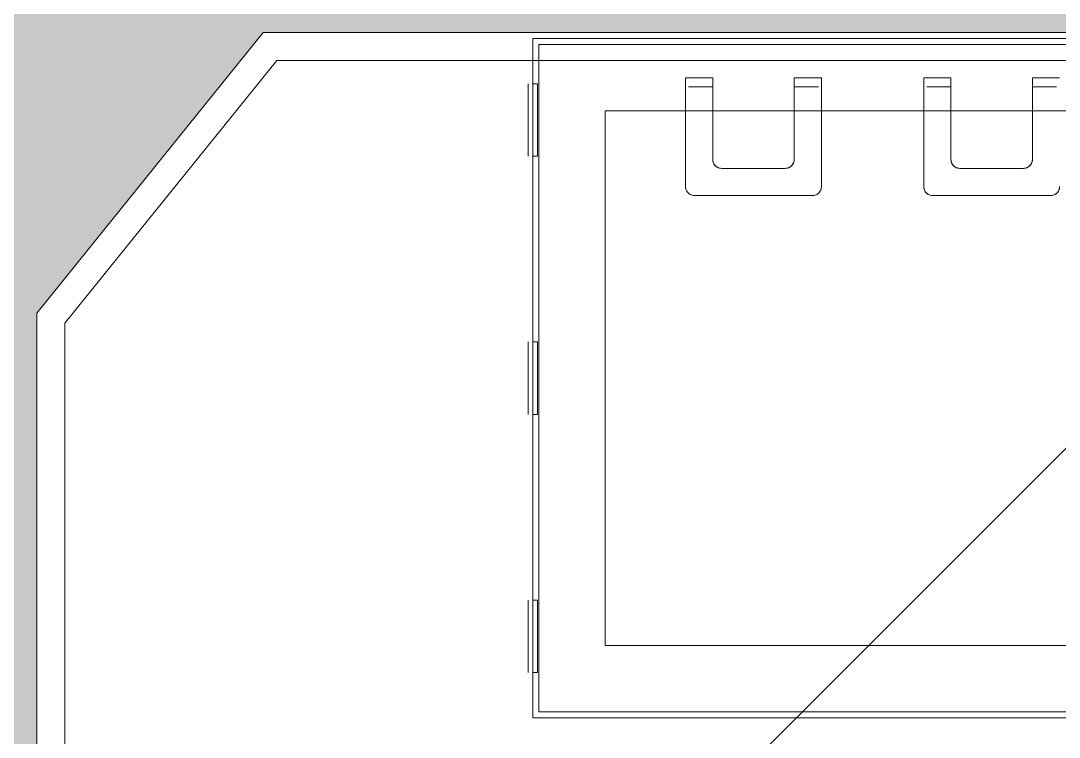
# Model space of a CAD drawing. Header units: millimetres. Extents: x -57519 to 497916, y -349472 to 446842.
# Drawn here: x 331220 to 332366, y 20430 to 21220 of the extents above; entities that cross this region are included whole.
import ezdxf

# ---------------------------------------------------------------- set-up
doc = ezdxf.new("R2010")
doc.units = ezdxf.units.MM
for name, color, linetype, lineweight in [('A-DETL-GENF', 92, 'Continuous', 5), ('A-WALL', 113, 'Continuous', 20), ('A-WALL-PATT', 111, 'Continuous', 20), ('I-FURN', 30, 'Continuous', 5)]:
    doc.layers.add(name, color=color, linetype=linetype, lineweight=lineweight)

# ---------------------------------------------------------------- blocks, each defined once
blk = doc.blocks.new('Walls 1 - Walls 1-3032194-SITE COVERAGE')
at = {"layer": 'A-WALL-PATT', "lineweight": 5, "transparency": 33554560}
h = blk.add_hatch(color=253, dxfattribs=at)
h.paths.add_polyline_path([(82149.3, 16147.5), (87964.3, 16147.5), (87964.3, 16399.2), (88714.3, 16399.2), (88714.3, 16147.5), (91689.3, 16147.5), (91689.3, 21457.5), (82149.3, 21457.5), (82149.3, 16539.7)], flags=0)
h.paths.add_polyline_path([(90465.8, 16397.5), (88964.3, 16397.5), (88964.3, 16649.2), (87714.3, 16649.2), (87714.3, 16397.5), (82724.3, 16397.5), (82474.3, 16647.5), (82474.3, 20897.5), (82724.3, 21207.5), (91214.3, 21207.5), (91464.3, 20897.5), (91464.3, 16647.5), (91214.3, 16397.5)], flags=0)
at = {"layer": 'A-WALL', "lineweight": 5}
for p, q in [((82474.3, 20897.5), (82724.3, 21207.5)), ((82724.3, 21207.5), (82474.3, 20897.5)), ((82474.3, 20897.5), (82724.3, 21207.5)), ((82724.3, 21207.5), (82474.3, 20897.5)), ((82724.3, 21207.5), (91214.3, 21207.5)), ((85039.3, 21207.5), (82724.3, 21207.5)), ((82724.3, 21207.5), (91214.3, 21207.5)), ((85039.3, 21207.5), (82724.3, 21207.5)), ((82474.3, 16647.5), (82474.3, 20897.5)), ((82474.3, 20897.5), (82474.3, 16647.5)), ((82474.3, 16647.5), (82474.3, 20897.5)), ((82474.3, 20897.5), (82474.3, 16647.5))]:
    blk.add_line(p, q, dxfattribs=at)
blk = doc.blocks.new('DLN_ Water Tank Cat Ladder_Low - DLN_ Water Tank Cat Ladder_Low-15029793-SITE COVERAGE')
at = {"layer": 'I-FURN'}
for p, q in [((-375, -1006.5), (-375, -256.5)), ((-375, -256.5), (-375, -1006.5)), ((-375, -256.5), (375, -256.5)), ((-375, -256.5), (375, -256.5)), ((-375, -1006.5), (-375, -256.5)), ((375, -256.5), (-375, -256.5)), ((-375, -256.5), (-375, -1006.5)), ((375, -256.5), (-375, -256.5)), ((-368.2, -999.7), (-368.2, -263.3)), ((-368.2, -263.3), (368.2, -263.3)), ((-368.2, -999.7), (-368.2, -263.3)), ((368.2, -263.3), (-368.2, -263.3)), ((-380, -306.5), (-380, -386.5)), ((-375, -306.5), (-370, -306.5)), ((-370, -306.5), (-375, -306.5)), ((-375, -386.5), (-375, -306.5)), ((-375, -306.5), (-375, -386.5)), ((-370, -386.5), (-370, -306.5)), ((-370, -306.5), (-370, -386.5)), ((-176.5, -300), (-206.5, -300)), ((-206.5, -300), (-206.5, -336.5)), ((-206.5, -300), (-206.5, -310)), ((-176.5, -300), (-206.5, -300)), ((-176.5, -300), (-206.5, -300)), ((-206.5, -300), (-206.5, -336.5)), ((-206.5, -300), (-206.5, -310)), ((-176.5, -300), (-206.5, -300)), ((-176.5, -300), (-206.5, -300)), ((-206.5, -300), (-206.5, -336.5)), ((-206.5, -300), (-206.5, -310)), ((-176.5, -300), (-206.5, -300)), ((-176.5, -300), (-206.5, -300)), ((-206.5, -300), (-206.5, -336.5)), ((-206.5, -300), (-206.5, -310)), ((-176.5, -300), (-206.5, -300)), ((-176.5, -300), (-206.5, -300)), ((-206.5, -300), (-206.5, -336.5)), ((-206.5, -300), (-206.5, -310)), ((-176.5, -300), (-206.5, -300)), ((-176.5, -336.5), (-176.5, -300)), ((-176.5, -310), (-176.5, -300)), ((-176.5, -336.5), (-176.5, -300)), ((-176.5, -310), (-176.5, -300)), ((-176.5, -336.5), (-176.5, -300)), ((-176.5, -310), (-176.5, -300)), ((-176.5, -336.5), (-176.5, -300)), ((-176.5, -310), (-176.5, -300)), ((-176.5, -336.5), (-176.5, -300)), ((-176.5, -310), (-176.5, -300)), ((-56.5, -300), (-86.5, -300)), ((-86.5, -300), (-86.5, -336.5)), ((-86.5, -300), (-86.5, -310)), ((-56.5, -300), (-86.5, -300)), ((-56.5, -300), (-86.5, -300)), ((-86.5, -300), (-86.5, -336.5)), ((-86.5, -300), (-86.5, -310)), ((-56.5, -300), (-86.5, -300)), ((-56.5, -300), (-86.5, -300)), ((-86.5, -300), (-86.5, -336.5)), ((-86.5, -300), (-86.5, -310)), ((-56.5, -300), (-86.5, -300)), ((-56.5, -300), (-86.5, -300)), ((-86.5, -300), (-86.5, -336.5)), ((-86.5, -300), (-86.5, -310)), ((-56.5, -300), (-86.5, -300)), ((-56.5, -300), (-86.5, -300)), ((-86.5, -300), (-86.5, -336.5)), ((-86.5, -300), (-86.5, -310)), ((-56.5, -300), (-86.5, -300)), ((-56.5, -336.5), (-56.5, -300)), ((-56.5, -310), (-56.5, -300)), ((-56.5, -336.5), (-56.5, -300)), ((-56.5, -310), (-56.5, -300)), ((-56.5, -336.5), (-56.5, -300)), ((-56.5, -310), (-56.5, -300)), ((-56.5, -336.5), (-56.5, -300)), ((-56.5, -310), (-56.5, -300)), ((-56.5, -336.5), (-56.5, -300)), ((-56.5, -310), (-56.5, -300)), ((86.5, -300), (56.5, -300)), ((56.5, -300), (56.5, -336.5)), ((56.5, -300), (56.5, -308)), ((86.5, -300), (56.5, -300)), ((86.5, -300), (56.5, -300)), ((56.5, -300), (56.5, -336.5)), ((56.5, -300), (56.5, -308)), ((86.5, -300), (56.5, -300)), ((86.5, -300), (56.5, -300)), ((56.5, -300), (56.5, -336.5)), ((56.5, -300), (56.5, -308)), ((86.5, -300), (56.5, -300)), ((86.5, -300), (56.5, -300)), ((56.5, -300), (56.5, -336.5)), ((56.5, -300), (56.5, -308)), ((86.5, -300), (56.5, -300)), ((86.5, -300), (56.5, -300)), ((56.5, -300), (56.5, -336.5)), ((56.5, -300), (56.5, -308)), ((86.5, -300), (56.5, -300)), ((86.5, -336.5), (86.5, -300)), ((86.5, -310), (86.5, -300)), ((86.5, -336.5), (86.5, -300)), ((86.5, -310), (86.5, -300)), ((86.5, -336.5), (86.5, -300)), ((86.5, -310), (86.5, -300)), ((86.5, -336.5), (86.5, -300)), ((86.5, -310), (86.5, -300)), ((86.5, -336.5), (86.5, -300)), ((86.5, -310), (86.5, -300)), ((206.5, -300), (176.5, -300)), ((176.5, -300), (176.5, -336.5)), ((176.5, -300), (176.5, -310)), ((206.5, -300), (176.5, -300)), ((206.5, -300), (176.5, -300)), ((176.5, -300), (176.5, -336.5)), ((176.5, -300), (176.5, -310)), ((206.5, -300), (176.5, -300)), ((206.5, -300), (176.5, -300)), ((176.5, -300), (176.5, -336.5)), ((176.5, -300), (176.5, -310)), ((206.5, -300), (176.5, -300)), ((206.5, -300), (176.5, -300)), ((176.5, -300), (176.5, -336.5)), ((176.5, -300), (176.5, -310)), ((206.5, -300), (176.5, -300)), ((206.5, -300), (176.5, -300)), ((176.5, -300), (176.5, -336.5)), ((176.5, -300), (176.5, -310)), ((206.5, -300), (176.5, -300)), ((-206.5, -310), (-206.5, -310.3)), ((-206.5, -310), (-206.5, -311.3)), ((-206.5, -310), (-206.5, -310.3)), ((-206.5, -310), (-206.5, -312.9)), ((-206.5, -310), (-206.5, -310.3)), ((-206.5, -310.3), (-206.5, -311.3)), ((-206.5, -310.3), (-206.5, -311.3)), ((-206.5, -310.3), (-206.5, -311.3)), ((-206.5, -311.3), (-206.5, -312.9)), ((-206.5, -311.3), (-206.5, -315)), ((-206.5, -311.3), (-206.5, -315)), ((-206.5, -311.3), (-206.5, -312.9)), ((-206.5, -312.9), (-206.5, -317.4)), ((-206.5, -312.9), (-206.5, -315)), ((-206.5, -312.9), (-206.5, -315)), ((-206.5, -315), (-206.5, -317.4)), ((-206.5, -315), (-206.5, -320)), ((-206.5, -315), (-206.5, -320)), ((-206.5, -315), (-206.5, -317.4)), ((-206.5, -317.4), (-206.5, -320)), ((-206.5, -317.4), (-206.5, -320)), ((-206.5, -317.4), (-206.5, -320)), ((-206.5, -336.5), (-206.5, -320)), ((-206.5, -336.5), (-206.5, -320)), ((-206.5, -336.5), (-206.5, -320)), ((-206.5, -336.5), (-206.5, -320)), ((-206.5, -336.5), (-206.5, -320)), ((-176.5, -310), (-203.2, -310)), ((-176.5, -310), (-203.2, -310)), ((-176.5, -310), (-203.2, -310)), ((-176.5, -310), (-203.2, -310)), ((-176.5, -310), (-203.2, -310)), ((-176.5, -310.3), (-176.5, -310)), ((-176.5, -311.3), (-176.5, -310)), ((-176.5, -310.3), (-176.5, -310)), ((-176.5, -310.3), (-176.5, -310)), ((-176.5, -310.3), (-176.5, -310)), ((-176.5, -317.4), (-176.5, -310.3)), ((-176.5, -311.3), (-176.5, -310.3)), ((-176.5, -311.3), (-176.5, -310.3)), ((-176.5, -311.3), (-176.5, -310.3)), ((-176.5, -315), (-176.5, -311.3)), ((-176.5, -312.9), (-176.5, -311.3)), ((-176.5, -312.9), (-176.5, -311.3)), ((-176.5, -312.9), (-176.5, -311.3)), ((-176.5, -320), (-176.5, -312.9)), ((-176.5, -315), (-176.5, -312.9)), ((-176.5, -315), (-176.5, -312.9)), ((-176.5, -320), (-176.5, -315)), ((-176.5, -317.4), (-176.5, -315)), ((-176.5, -317.4), (-176.5, -315)), ((-176.5, -320), (-176.5, -317.4)), ((-176.5, -320), (-176.5, -317.4)), ((-176.5, -320), (-176.5, -317.4)), ((-176.5, -320), (-176.5, -336.5)), ((-176.5, -320), (-176.5, -336.5)), ((-176.5, -320), (-176.5, -336.5)), ((-176.5, -320), (-176.5, -336.5)), ((-176.5, -320), (-176.5, -336.5)), ((-86.5, -310), (-86.5, -310.3)), ((-59.8, -310), (-86.5, -310)), ((-86.5, -310), (-86.5, -310.3)), ((-59.8, -310), (-86.5, -310)), ((-86.5, -310), (-86.5, -310.3)), ((-59.8, -310), (-86.5, -310)), ((-86.5, -310), (-86.5, -310.3)), ((-59.8, -310), (-86.5, -310)), ((-86.5, -310), (-86.5, -310.3)), ((-59.8, -310), (-86.5, -310)), ((-86.5, -310.3), (-86.5, -311.3)), ((-86.5, -310.3), (-86.5, -311.3)), ((-86.5, -310.3), (-86.5, -311.3)), ((-86.5, -310.3), (-86.5, -311.3)), ((-86.5, -310.3), (-86.5, -311.3)), ((-86.5, -311.3), (-86.5, -315)), ((-86.5, -311.3), (-86.5, -315)), ((-86.5, -311.3), (-86.5, -312.9)), ((-86.5, -311.3), (-86.5, -312.9)), ((-86.5, -311.3), (-86.5, -312.9)), ((-86.5, -312.9), (-86.5, -315)), ((-86.5, -312.9), (-86.5, -315)), ((-86.5, -312.9), (-86.5, -315)), ((-86.5, -315), (-86.5, -317.4)), ((-86.5, -315), (-86.5, -320)), ((-86.5, -315), (-86.5, -320)), ((-86.5, -315), (-86.5, -317.4)), ((-86.5, -315), (-86.5, -317.4)), ((-86.5, -317.4), (-86.5, -320)), ((-86.5, -317.4), (-86.5, -320)), ((-86.5, -317.4), (-86.5, -320)), ((-86.5, -336.5), (-86.5, -320)), ((-86.5, -336.5), (-86.5, -320)), ((-86.5, -336.5), (-86.5, -320)), ((-86.5, -336.5), (-86.5, -320)), ((-86.5, -336.5), (-86.5, -320)), ((-56.5, -310.3), (-56.5, -310)), ((-56.5, -311.3), (-56.5, -310)), ((-56.5, -311.3), (-56.5, -310)), ((-56.5, -310.3), (-56.5, -310)), ((-56.5, -315), (-56.5, -310)), ((-56.5, -311.3), (-56.5, -310.3)), ((-56.5, -311.3), (-56.5, -310.3)), ((-56.5, -315), (-56.5, -311.3)), ((-56.5, -315), (-56.5, -311.3)), ((-56.5, -312.9), (-56.5, -311.3)), ((-56.5, -312.9), (-56.5, -311.3)), ((-56.5, -315), (-56.5, -312.9)), ((-56.5, -315), (-56.5, -312.9)), ((-56.5, -317.4), (-56.5, -315)), ((-56.5, -320), (-56.5, -315)), ((-56.5, -320), (-56.5, -315)), ((-56.5, -317.4), (-56.5, -315)), ((-56.5, -317.4), (-56.5, -315)), ((-56.5, -320), (-56.5, -317.4)), ((-56.5, -320), (-56.5, -317.4)), ((-56.5, -320), (-56.5, -317.4)), ((-56.5, -320), (-56.5, -336.5)), ((-56.5, -320), (-56.5, -336.5)), ((-56.5, -320), (-56.5, -336.5)), ((-56.5, -320), (-56.5, -336.5)), ((-56.5, -320), (-56.5, -336.5)), ((56.5, -310), (56.5, -310.3)), ((56.5, -310), (56.5, -310.3)), ((56.5, -310), (56.5, -315)), ((56.5, -310), (56.5, -310.3)), ((56.5, -310), (56.5, -310.3)), ((56.5, -310.3), (56.5, -312.9)), ((56.5, -310.3), (56.5, -311.3)), ((56.5, -310.3), (56.5, -311.3)), ((56.5, -310.3), (56.5, -311.3)), ((56.5, -311.3), (56.5, -312.9)), ((56.5, -311.3), (56.5, -315)), ((56.5, -311.3), (56.5, -312.9)), ((56.5, -312.9), (56.5, -315)), ((56.5, -312.9), (56.5, -320)), ((56.5, -312.9), (56.5, -315)), ((56.5, -315), (56.5, -317.4)), ((56.5, -315), (56.5, -317.4)), ((56.5, -315), (56.5, -317.4)), ((56.5, -315), (56.5, -320)), ((56.5, -317.4), (56.5, -320)), ((56.5, -317.4), (56.5, -320)), ((56.5, -317.4), (56.5, -320)), ((56.5, -336.5), (56.5, -320)), ((56.5, -336.5), (56.5, -320)), ((56.5, -336.5), (56.5, -320)), ((56.5, -336.5), (56.5, -320)), ((56.5, -336.5), (56.5, -320)), ((86.5, -310), (59.8, -310)), ((86.5, -310), (59.8, -310)), ((86.5, -310), (59.8, -310)), ((86.5, -310), (59.8, -310)), ((86.5, -310), (59.8, -310)), ((86.5, -311.3), (86.5, -310)), ((86.5, -310.3), (86.5, -310)), ((86.5, -310.3), (86.5, -310)), ((86.5, -311.3), (86.5, -310)), ((86.5, -310.3), (86.5, -310)), ((86.5, -315), (86.5, -310.3)), ((86.5, -312.9), (86.5, -310.3)), ((86.5, -311.3), (86.5, -310.3)), ((86.5, -312.9), (86.5, -311.3)), ((86.5, -312.9), (86.5, -311.3)), ((86.5, -312.9), (86.5, -311.3)), ((86.5, -315), (86.5, -312.9)), ((86.5, -315), (86.5, -312.9)), ((86.5, -315), (86.5, -312.9)), ((86.5, -320), (86.5, -312.9)), ((86.5, -317.4), (86.5, -315)), ((86.5, -317.4), (86.5, -315)), ((86.5, -317.4), (86.5, -315)), ((86.5, -317.4), (86.5, -315)), ((86.5, -320), (86.5, -317.4)), ((86.5, -320), (86.5, -317.4)), ((86.5, -320), (86.5, -317.4)), ((86.5, -320), (86.5, -317.4)), ((86.5, -320), (86.5, -336.5)), ((86.5, -320), (86.5, -336.5)), ((86.5, -320), (86.5, -336.5)), ((86.5, -320), (86.5, -336.5)), ((86.5, -320), (86.5, -336.5)), ((176.5, -310), (176.5, -311.3)), ((203.2, -310), (176.5, -310)), ((176.5, -310), (176.5, -310.3)), ((203.2, -310), (176.5, -310)), ((176.5, -310), (176.5, -310.3)), ((203.2, -310), (176.5, -310)), ((176.5, -310), (176.5, -310.3)), ((203.2, -310), (176.5, -310)), ((176.5, -310), (176.5, -310.3)), ((203.2, -310), (176.5, -310)), ((176.5, -310.3), (176.5, -312.9)), ((176.5, -310.3), (176.5, -315)), ((176.5, -310.3), (176.5, -312.9)), ((176.5, -310.3), (176.5, -311.3)), ((176.5, -311.3), (176.5, -312.9)), ((176.5, -311.3), (176.5, -320)), ((176.5, -312.9), (176.5, -317.4)), ((176.5, -312.9), (176.5, -315)), ((176.5, -312.9), (176.5, -317.4)), ((176.5, -315), (176.5, -317.4)), ((176.5, -315), (176.5, -317.4)), ((176.5, -317.4), (176.5, -320)), ((176.5, -317.4), (176.5, -320)), ((176.5, -317.4), (176.5, -320)), ((176.5, -317.4), (176.5, -320)), ((176.5, -336.5), (176.5, -322.4)), ((176.5, -336.5), (176.5, -322.4)), ((176.5, -336.5), (176.5, -322.4)), ((176.5, -336.5), (176.5, -322.4)), ((176.5, -336.5), (176.5, -322.4)), ((-295, -336.5), (-295, -926.5)), ((295, -336.5), (-295, -336.5)), ((-295, -336.5), (-295, -926.5)), ((295, -336.5), (-295, -336.5)), ((-295, -926.5), (-295, -336.5)), ((-295, -336.5), (295, -336.5)), ((-295, -336.5), (-295, -926.5)), ((295, -336.5), (-295, -336.5)), ((-206.5, -336.5), (-206.5, -420)), ((-206.5, -420), (-206.5, -336.5)), ((-206.5, -336.5), (-206.5, -420)), ((-206.5, -420), (-206.5, -336.5)), ((-206.5, -336.5), (-206.5, -420)), ((-206.5, -420), (-206.5, -336.5)), ((-206.5, -336.5), (-206.5, -420)), ((-206.5, -420), (-206.5, -336.5)), ((-206.5, -336.5), (-206.5, -420)), ((-206.5, -420), (-206.5, -336.5)), ((-176.5, -390), (-176.5, -336.5)), ((-176.5, -336.5), (-176.5, -390)), ((-176.5, -390), (-176.5, -336.5)), ((-176.5, -336.5), (-176.5, -390)), ((-176.5, -390), (-176.5, -336.5)), ((-176.5, -336.5), (-176.5, -390)), ((-176.5, -390), (-176.5, -336.5)), ((-176.5, -336.5), (-176.5, -390)), ((-176.5, -390), (-176.5, -336.5)), ((-176.5, -336.5), (-176.5, -390)), ((-86.5, -336.5), (-86.5, -390)), ((-86.5, -390), (-86.5, -336.5)), ((-86.5, -336.5), (-86.5, -390)), ((-86.5, -390), (-86.5, -336.5)), ((-86.5, -336.5), (-86.5, -390)), ((-86.5, -390), (-86.5, -336.5)), ((-86.5, -336.5), (-86.5, -390)), ((-86.5, -390), (-86.5, -336.5)), ((-86.5, -336.5), (-86.5, -390)), ((-86.5, -390), (-86.5, -336.5)), ((-56.5, -420), (-56.5, -336.5)), ((-56.5, -336.5), (-56.5, -420)), ((-56.5, -420), (-56.5, -336.5)), ((-56.5, -336.5), (-56.5, -420)), ((-56.5, -420), (-56.5, -336.5)), ((-56.5, -336.5), (-56.5, -420)), ((-56.5, -420), (-56.5, -336.5)), ((-56.5, -336.5), (-56.5, -420)), ((-56.5, -420), (-56.5, -336.5)), ((-56.5, -336.5), (-56.5, -420)), ((56.5, -336.5), (56.5, -420)), ((56.5, -420), (56.5, -336.5)), ((56.5, -336.5), (56.5, -420)), ((56.5, -420), (56.5, -336.5)), ((56.5, -336.5), (56.5, -420)), ((56.5, -420), (56.5, -336.5)), ((56.5, -336.5), (56.5, -420)), ((56.5, -420), (56.5, -336.5)), ((56.5, -336.5), (56.5, -420)), ((56.5, -420), (56.5, -336.5)), ((86.5, -390), (86.5, -336.5)), ((86.5, -336.5), (86.5, -390)), ((86.5, -390), (86.5, -336.5)), ((86.5, -336.5), (86.5, -390)), ((86.5, -390), (86.5, -336.5)), ((86.5, -336.5), (86.5, -390)), ((86.5, -390), (86.5, -336.5)), ((86.5, -336.5), (86.5, -390)), ((86.5, -390), (86.5, -336.5)), ((86.5, -336.5), (86.5, -390)), ((176.5, -336.5), (176.5, -390)), ((176.5, -390), (176.5, -336.5)), ((176.5, -336.5), (176.5, -390)), ((176.5, -390), (176.5, -336.5)), ((176.5, -336.5), (176.5, -390)), ((176.5, -390), (176.5, -336.5)), ((176.5, -336.5), (176.5, -390)), ((176.5, -390), (176.5, -336.5)), ((176.5, -336.5), (176.5, -390)), ((176.5, -390), (176.5, -336.5)), ((-375, -386.5), (-370, -386.5)), ((-370, -386.5), (-375, -386.5)), ((-96.5, -400), (-166.5, -400)), ((-166.5, -400), (-96.5, -400)), ((-96.5, -400), (-166.5, -400)), ((-166.5, -400), (-96.5, -400)), ((-96.5, -400), (-166.5, -400)), ((-166.5, -400), (-96.5, -400)), ((-96.5, -400), (-166.5, -400)), ((-166.5, -400), (-96.5, -400)), ((-96.5, -400), (-166.5, -400)), ((-166.5, -400), (-96.5, -400)), ((166.5, -400), (96.5, -400)), ((96.5, -400), (166.5, -400)), ((166.5, -400), (96.5, -400)), ((96.5, -400), (166.5, -400)), ((166.5, -400), (96.5, -400)), ((96.5, -400), (166.5, -400)), ((166.5, -400), (96.5, -400)), ((96.5, -400), (166.5, -400)), ((166.5, -400), (96.5, -400)), ((96.5, -400), (166.5, -400)), ((-196.5, -430), (-66.5, -430)), ((-66.5, -430), (-196.5, -430)), ((-196.5, -430), (-66.5, -430)), ((-66.5, -430), (-196.5, -430)), ((-196.5, -430), (-66.5, -430)), ((-66.5, -430), (-196.5, -430)), ((-196.5, -430), (-66.5, -430)), ((-66.5, -430), (-196.5, -430)), ((-196.5, -430), (-66.5, -430)), ((-66.5, -430), (-196.5, -430)), ((66.5, -430), (196.5, -430)), ((196.5, -430), (66.5, -430)), ((66.5, -430), (196.5, -430)), ((196.5, -430), (66.5, -430)), ((66.5, -430), (196.5, -430)), ((196.5, -430), (66.5, -430)), ((66.5, -430), (196.5, -430)), ((196.5, -430), (66.5, -430)), ((66.5, -430), (196.5, -430)), ((196.5, -430), (66.5, -430)), ((-380, -591.5), (-380, -671.5)), ((-375, -591.5), (-370, -591.5)), ((-370, -591.5), (-375, -591.5)), ((-375, -671.5), (-375, -591.5)), ((-375, -591.5), (-375, -671.5)), ((-370, -671.5), (-370, -591.5)), ((-370, -591.5), (-370, -671.5)), ((-375, -671.5), (-370, -671.5)), ((-370, -671.5), (-375, -671.5)), ((-380, -876.5), (-380, -956.5)), ((-375, -876.5), (-370, -876.5)), ((-370, -876.5), (-375, -876.5)), ((-375, -956.5), (-375, -876.5)), ((-375, -876.5), (-375, -956.5)), ((-370, -956.5), (-370, -876.5)), ((-370, -876.5), (-370, -956.5)), ((-295, -926.5), (295, -926.5)), ((-295, -926.5), (295, -926.5)), ((295, -926.5), (-295, -926.5)), ((-295, -926.5), (295, -926.5)), ((-375, -956.5), (-370, -956.5)), ((-370, -956.5), (-375, -956.5)), ((375, -1006.5), (-375, -1006.5)), ((-375, -1006.5), (375, -1006.5)), ((375, -1006.5), (-375, -1006.5)), ((-375, -1006.5), (375, -1006.5)), ((368.2, -999.7), (-368.2, -999.7)), ((368.2, -999.7), (-368.2, -999.7))]:
    blk.add_line(p, q, dxfattribs=at)
for centre, start, end in [((-166.5, -390), 180, 195), ((-166.5, -390), 180, 270), ((-166.5, -390), 180, 270), ((-166.5, -390), 180, 270), ((-166.5, -390), 180, 210), ((-166.5, -390), 180, 270), ((-166.5, -390), 180, 270), ((-166.5, -390), 180, 210), ((-166.5, -390), 180, 210), ((-166.5, -390), 180, 240), ((-166.5, -390), 195, 210), ((-166.5, -390), 210, 225), ((-166.5, -390), 210, 270), ((-166.5, -390), 210, 270), ((-166.5, -390), 210, 225), ((-166.5, -390), 225, 270), ((-166.5, -390), 225, 255), ((-166.5, -390), 240, 270), ((-166.5, -390), 255, 270), ((-96.5, -390), 270, 0), ((-96.5, -390), 270, 0), ((-96.5, -390), 270, 0), ((-96.5, -390), 270, 0), ((-96.5, -390), 270, 0), ((-96.5, -390), 270, 345), ((-96.5, -390), 270, 330), ((-96.5, -390), 270, 315), ((-96.5, -390), 270, 315), ((-96.5, -390), 270, 285), ((-96.5, -390), 285, 0), ((-96.5, -390), 315, 0), ((-96.5, -390), 315, 0), ((-96.5, -390), 330, 0), ((-96.5, -390), 345, 0), ((96.5, -390), 180, 270), ((96.5, -390), 180, 270), ((96.5, -390), 180, 270), ((96.5, -390), 180, 240), ((96.5, -390), 180, 195), ((96.5, -390), 180, 270), ((96.5, -390), 180, 255), ((96.5, -390), 180, 210), ((96.5, -390), 180, 255), ((96.5, -390), 180, 255), ((96.5, -390), 195, 210), ((96.5, -390), 210, 225), ((96.5, -390), 210, 270), ((96.5, -390), 225, 240), ((96.5, -390), 240, 255), ((96.5, -390), 240, 255), ((96.5, -390), 255, 270), ((96.5, -390), 255, 270), ((96.5, -390), 255, 270), ((96.5, -390), 255, 270), ((96.5, -390), 255, 270), ((166.5, -390), 270, 0), ((166.5, -390), 270, 0), ((166.5, -390), 270, 0), ((166.5, -390), 270, 0), ((166.5, -390), 270, 0), ((166.5, -390), 270, 345), ((166.5, -390), 270, 315), ((166.5, -390), 270, 300), ((166.5, -390), 270, 285), ((166.5, -390), 270, 285), ((166.5, -390), 285, 0), ((166.5, -390), 285, 315), ((166.5, -390), 300, 315), ((166.5, -390), 315, 0), ((166.5, -390), 315, 345), ((166.5, -390), 315, 345), ((166.5, -390), 345, 0), ((166.5, -390), 345, 0), ((166.5, -390), 345, 0), ((-196.5, -420), 180, 195), ((-196.5, -420), 180, 210), ((-196.5, -420), 180, 210), ((-196.5, -420), 180, 195), ((-196.5, -420), 180, 195), ((-196.5, -420), 180, 210), ((-196.5, -420), 180, 195), ((-196.5, -420), 180, 195), ((-196.5, -420), 180, 195), ((-196.5, -420), 180, 195), ((-196.5, -420), 195, 210), ((-196.5, -420), 195, 210), ((-196.5, -420), 195, 210), ((-196.5, -420), 195, 210), ((-196.5, -420), 195, 210), ((-196.5, -420), 195, 210), ((-196.5, -420), 195, 210), ((-66.5, -420), 270, 360), ((-66.5, -420), 330, 0), ((-66.5, -420), 330, 0), ((-66.5, -420), 330, 360), ((-66.5, -420), 330, 345), ((-66.5, -420), 330, 345), ((-66.5, -420), 330, 345), ((-66.5, -420), 330, 345), ((-66.5, -420), 330, 345), ((-66.5, -420), 330, 345), ((-66.5, -420), 345, 360), ((-66.5, -420), 345, 360), ((-66.5, -420), 345, 0), ((-66.5, -420), 345, 360), ((-66.5, -420), 345, 0), ((-66.5, -420), 345, 0), ((66.5, -420), 180, 255), ((66.5, -420), 180, 210), ((66.5, -420), 180, 195), ((66.5, -420), 180, 210), ((66.5, -420), 180, 195), ((66.5, -420), 180, 195), ((66.5, -420), 180, 195), ((66.5, -420), 180, 195), ((66.5, -420), 180, 195), ((66.5, -420), 180, 210), ((66.5, -420), 195, 210), ((66.5, -420), 195, 210), ((66.5, -420), 195, 210), ((66.5, -420), 195, 210), ((66.5, -420), 195, 210), ((66.5, -420), 195, 210), ((196.5, -420), 270, 360), ((196.5, -420), 330, 0), ((196.5, -420), 330, 360), ((196.5, -420), 330, 345), ((196.5, -420), 330, 345), ((196.5, -420), 330, 345), ((196.5, -420), 330, 345), ((196.5, -420), 330, 345), ((196.5, -420), 330, 345), ((196.5, -420), 330, 345), ((-196.5, -420), 210, 240), ((-196.5, -420), 210, 240), ((-196.5, -420), 210, 240), ((-196.5, -420), 210, 240), ((-196.5, -420), 210, 240), ((-196.5, -420), 210, 240), ((-196.5, -420), 210, 225), ((-196.5, -420), 210, 240), ((-196.5, -420), 210, 225), ((-196.5, -420), 210, 240), ((-196.5, -420), 225, 240), ((-196.5, -420), 225, 240), ((-196.5, -420), 240, 255), ((-196.5, -420), 240, 255), ((-196.5, -420), 240, 270), ((-196.5, -420), 240, 255), ((-196.5, -420), 240, 255), ((-196.5, -420), 240, 255), ((-196.5, -420), 240, 255), ((-196.5, -420), 240, 270), ((-196.5, -420), 240, 270), ((-196.5, -420), 240, 255), ((-196.5, -420), 255, 270), ((-196.5, -420), 255, 270), ((-196.5, -420), 255, 270), ((-196.5, -420), 255, 270), ((-196.5, -420), 255, 270), ((-196.5, -420), 255, 270), ((-196.5, -420), 255, 270), ((-66.5, -420), 270, 300), ((-66.5, -420), 270, 300), ((-66.5, -420), 270, 300), ((-66.5, -420), 270, 285), ((-66.5, -420), 270, 285), ((-66.5, -420), 270, 285), ((-66.5, -420), 270, 285), ((-66.5, -420), 270, 285), ((-66.5, -420), 270, 285), ((-66.5, -420), 285, 300), ((-66.5, -420), 285, 300), ((-66.5, -420), 285, 300), ((-66.5, -420), 285, 300), ((-66.5, -420), 285, 300), ((-66.5, -420), 285, 300), ((-66.5, -420), 300, 330), ((-66.5, -420), 300, 330), ((-66.5, -420), 300, 330), ((-66.5, -420), 300, 330), ((-66.5, -420), 300, 330), ((-66.5, -420), 300, 330), ((-66.5, -420), 300, 315), ((-66.5, -420), 300, 315), ((-66.5, -420), 300, 315), ((-66.5, -420), 315, 330), ((-66.5, -420), 315, 330), ((-66.5, -420), 315, 330), ((66.5, -420), 210, 240), ((66.5, -420), 210, 240), ((66.5, -420), 210, 240), ((66.5, -420), 210, 225), ((66.5, -420), 210, 240), ((66.5, -420), 210, 225), ((66.5, -420), 210, 225), ((66.5, -420), 210, 225), ((66.5, -420), 210, 240), ((66.5, -420), 225, 240), ((66.5, -420), 225, 240), ((66.5, -420), 225, 240), ((66.5, -420), 225, 240), ((66.5, -420), 240, 270), ((66.5, -420), 240, 255), ((66.5, -420), 240, 255), ((66.5, -420), 240, 255), ((66.5, -420), 240, 255), ((66.5, -420), 240, 270), ((66.5, -420), 240, 255), ((66.5, -420), 240, 270), ((66.5, -420), 240, 270), ((66.5, -420), 255, 270), ((66.5, -420), 255, 270), ((66.5, -420), 255, 270), ((66.5, -420), 255, 270), ((66.5, -420), 255, 270), ((66.5, -420), 255, 270), ((196.5, -420), 270, 300), ((196.5, -420), 270, 300), ((196.5, -420), 270, 300), ((196.5, -420), 270, 300), ((196.5, -420), 270, 300), ((196.5, -420), 270, 300), ((196.5, -420), 270, 285), ((196.5, -420), 270, 285), ((196.5, -420), 270, 285), ((196.5, -420), 285, 300), ((196.5, -420), 285, 300), ((196.5, -420), 285, 300), ((196.5, -420), 300, 330), ((196.5, -420), 300, 330), ((196.5, -420), 300, 330), ((196.5, -420), 300, 330), ((196.5, -420), 300, 330), ((196.5, -420), 300, 330), ((196.5, -420), 300, 330), ((196.5, -420), 300, 315), ((196.5, -420), 300, 315), ((196.5, -420), 315, 330), ((196.5, -420), 315, 330)]:
    blk.add_arc(centre, 10, start, end, dxfattribs=at)

msp = doc.modelspace()

# ---------------------------------------------------------------- hatches: boundary and pattern name
at = {"layer": 'A-DETL-GENF'}
h = msp.add_hatch(dxfattribs=at)
h.set_pattern_fill('FP_40', color=250, style=0, pattern_type=2)
h.set_pattern_definition([(45, (248763.4, 0), (-1257.236, 1257.236), []), (45, (248763.4, 1905), (-1257.236, 1257.236), [])])
h.paths.add_polyline_path([(325750.1, -8642.5), (328562.7, -8642.5), (328562.7, 4657.5), (341312.7, 4657.5), (341312.7, 30557.5), (342712.7, 30557.5), (342712.7, 48907.7), (339962.7, 48907.7), (339962.7, 52157.5), (338962.7, 52157.5), (338962.7, 53757.5), (297512.7, 53757.5), (297512.7, 52247.5), (286277.7, 52247.5), (286277.7, 34407.5), (285902.7, 34407.5), (285902.7, 7407.5), (286277.7, 7407.5), (286277.7, -2267.5), (315555.2, -2267.5), (315555.2, -8642.5), (321257.1, -8642.5)], flags=0)

# ---------------------------------------------------------------- linework, layer by layer
at = {"layer": 'A-WALL', "lineweight": 18}
for p, q in [((331487.7, 21207.5), (331237.7, 20897.5)), ((339977.7, 21207.5), (331487.7, 21207.5)), ((331268.7, 20886.5), (331502.6, 21176.5)), ((331502.6, 21176.5), (331791.9, 21176.5)), ((331792, 21176.5), (332528.4, 21176.5)), ((331237.7, 20897.5), (331237.7, 16647.5)), ((331268.7, 16660.3), (331268.7, 20886.5))]:
    msp.add_line(p, q, dxfattribs=at)

# ---------------------------------------------------------------- block references
at = {"layer": 'A-WALL', "lineweight": 5}
msp.add_blockref('Walls 1 - Walls 1-3032194-SITE COVERAGE', (248763.4, 0), dxfattribs=at)
at = {"layer": 'I-FURN'}
msp.add_blockref('DLN_ Water Tank Cat Ladder_Low - DLN_ Water Tank Cat Ladder_Low-15029793-SITE COVERAGE', (332160.2, 21457.5), dxfattribs=at)

doc.saveas('drawing.dxf')
